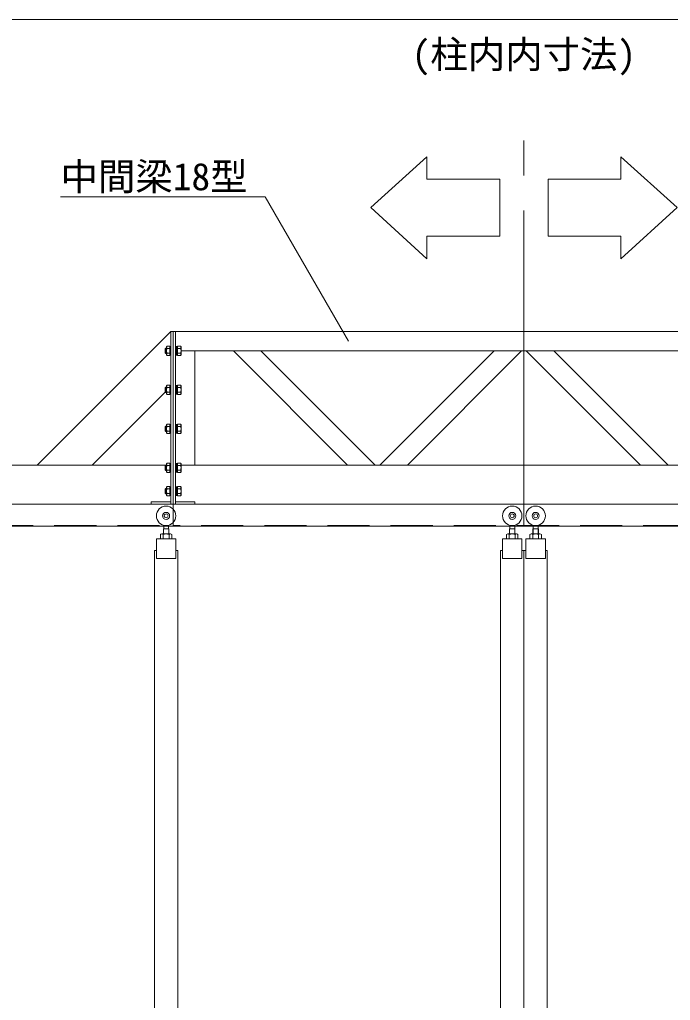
# Model space of a CAD drawing. Units: millimetres, scale not verified. Extents: x -10062 to 10062, y -16938 to 16938.
# Drawn here: x -4656 to -2987, y 9351 to 11868 of the extents above; entities that cross this region are included whole.
import ezdxf
from ezdxf.enums import TextEntityAlignment as Align

# ---------------------------------------------------------------- set-up
doc = ezdxf.new("R2010")
doc.units = ezdxf.units.MM
doc.header["$LTSCALE"] = 90
doc.linetypes.add('CHAIN2', pattern=[12, 9, -1, 1, -1])
doc.linetypes.add('DASHED1', pattern=[1.8, 1.2, -0.6])
for name, color, linetype, lineweight in [('0-6_ﾎﾞﾙﾄ類', 134, 'Continuous', 18), ('0-C_寸法', 134, 'Continuous', 18), ('1-1_中央走行棒', 134, 'Continuous', 18), ('1-2_中央走行棒右', 134, 'Continuous', 18), ('1-3_中央走行棒左', 134, 'Continuous', 18), ('1-5_中間梁18', 134, 'Continuous', 18), ('1-6_通芯', 134, 'CHAIN2', 18), ('1-B_文字', 134, 'Continuous', 18), ('2-1_連結用梁36', 134, 'Continuous', 18)]:
    doc.layers.add(name, color=color, linetype=linetype, lineweight=lineweight)
doc.styles.add('ＭＳ ゴシック', font='')
doc.styles.get('ＭＳ ゴシック').set_extended_font_data('MS Gothic')

msp = doc.modelspace()

# ---------------------------------------------------------------- linework, layer by layer
at = {"layer": '0-6_ﾎﾞﾙﾄ類'}
for p, q in [((-4281.2, 11024.5), (-4283.2, 11022.5)), ((-4279.8, 11023.3), (-4282.4, 11023.3)), ((-4281.2, 11010.5), (-4281.2, 11024.5)), ((-4279.8, 11024.5), (-4281.2, 11024.5)), ((-4279.8, 11028), (-4278.18, 11029.63)), ((-4279.8, 11007), (-4279.8, 11028)), ((-4278.18, 11023.56), (-4270.8, 11023.56)), ((-4243.82, 11023.56), (-4251.2, 11023.56)), ((-4283.2, 11012.5), (-4283.2, 11022.5)), ((-4281.2, 11010.5), (-4283.2, 11012.5)), ((-4279.8, 11011.7), (-4282.4, 11011.7)), ((-4279.8, 11010.5), (-4281.2, 11010.5)), ((-4279.8, 11007), (-4278.18, 11005.38)), ((-4278.18, 11011.44), (-4270.8, 11011.44)), ((-4251.2, 11018.3), (-4254.2, 11017.5)), ((-4251.2, 11017.5), (-4254.2, 11016.69)), ((-4243.82, 11011.44), (-4251.2, 11011.44)), ((-4242.2, 11007), (-4243.82, 11005.38)), ((-4281.2, 10924.5), (-4283.2, 10922.5)), ((-4283.2, 10912.5), (-4283.2, 10922.5)), ((-4279.8, 10923.3), (-4282.4, 10923.3)), ((-4281.2, 10910.5), (-4281.2, 10924.5)), ((-4279.8, 10924.5), (-4281.2, 10924.5)), ((-4279.8, 10928), (-4278.18, 10929.63)), ((-4279.8, 10907), (-4279.8, 10928)), ((-4278.18, 10923.56), (-4270.8, 10923.56)), ((-4243.82, 10923.56), (-4251.2, 10923.56)), ((-4281.2, 10910.5), (-4283.2, 10912.5)), ((-4279.8, 10911.7), (-4282.4, 10911.7)), ((-4279.8, 10910.5), (-4281.2, 10910.5)), ((-4279.8, 10907), (-4278.18, 10905.37)), ((-4278.18, 10911.44), (-4270.8, 10911.44)), ((-4251.2, 10918.31), (-4254.2, 10917.5)), ((-4251.2, 10917.5), (-4254.2, 10916.69)), ((-4243.82, 10911.44), (-4251.2, 10911.44)), ((-4242.2, 10907), (-4243.82, 10905.37)), ((-4281.2, 10824.5), (-4283.2, 10822.5)), ((-4283.2, 10812.5), (-4283.2, 10822.5)), ((-4279.8, 10823.3), (-4282.4, 10823.3)), ((-4281.2, 10810.5), (-4281.2, 10824.5)), ((-4279.8, 10824.5), (-4281.2, 10824.5)), ((-4279.8, 10828), (-4278.18, 10829.63)), ((-4279.8, 10807), (-4279.8, 10828)), ((-4278.18, 10823.56), (-4270.8, 10823.56)), ((-4243.82, 10823.56), (-4251.2, 10823.56)), ((-4281.2, 10810.5), (-4283.2, 10812.5)), ((-4279.8, 10811.7), (-4282.4, 10811.7)), ((-4279.8, 10810.5), (-4281.2, 10810.5)), ((-4279.8, 10807), (-4278.18, 10805.37)), ((-4278.18, 10811.44), (-4270.8, 10811.44)), ((-4251.2, 10818.31), (-4254.2, 10817.5)), ((-4251.2, 10817.5), (-4254.2, 10816.69)), ((-4243.82, 10811.44), (-4251.2, 10811.44)), ((-4242.2, 10807), (-4243.82, 10805.37)), ((-4281.2, 10724.5), (-4283.2, 10722.5)), ((-4283.2, 10712.5), (-4283.2, 10722.5)), ((-4279.8, 10723.3), (-4282.4, 10723.3)), ((-4281.2, 10710.5), (-4281.2, 10724.5)), ((-4279.8, 10724.5), (-4281.2, 10724.5)), ((-4279.8, 10728), (-4278.18, 10729.62)), ((-4279.8, 10707), (-4279.8, 10728)), ((-4278.18, 10723.56), (-4270.8, 10723.56)), ((-4243.82, 10723.56), (-4251.2, 10723.56)), ((-4281.2, 10710.5), (-4283.2, 10712.5)), ((-4279.8, 10711.7), (-4282.4, 10711.7)), ((-4279.8, 10710.5), (-4281.2, 10710.5)), ((-4279.8, 10707), (-4278.18, 10705.37)), ((-4278.18, 10711.44), (-4270.8, 10711.44)), ((-4251.2, 10718.31), (-4254.2, 10717.5)), ((-4251.2, 10717.5), (-4254.2, 10716.7)), ((-4243.82, 10711.44), (-4251.2, 10711.44)), ((-4242.2, 10707), (-4243.82, 10705.37)), ((-4281.2, 10664.5), (-4283.2, 10662.5)), ((-4283.2, 10652.5), (-4283.2, 10662.5)), ((-4281.2, 10650.5), (-4283.2, 10652.5)), ((-4279.8, 10663.3), (-4282.4, 10663.3)), ((-4279.8, 10651.7), (-4282.4, 10651.7)), ((-4281.2, 10650.5), (-4281.2, 10664.5)), ((-4279.8, 10664.5), (-4281.2, 10664.5)), ((-4279.8, 10650.5), (-4281.2, 10650.5)), ((-4279.8, 10668), (-4278.18, 10669.63)), ((-4279.8, 10647), (-4279.8, 10668)), ((-4279.8, 10647), (-4278.18, 10645.38)), ((-4278.18, 10663.56), (-4270.8, 10663.56)), ((-4278.18, 10651.44), (-4270.8, 10651.44)), ((-4251.2, 10658.3), (-4254.2, 10657.5)), ((-4251.2, 10657.5), (-4254.2, 10656.69)), ((-4243.82, 10663.56), (-4251.2, 10663.56)), ((-4243.82, 10651.44), (-4251.2, 10651.44)), ((-4242.2, 10647), (-4243.82, 10645.38))]:
    msp.add_line(p, q, dxfattribs=at)
for points in [[(-4278.18, 11029.63), (-4270.8, 11029.63), (-4270.8, 11005.38), (-4278.18, 11005.38)], [(-4243.82, 11029.63), (-4251.2, 11029.63), (-4251.2, 11005.38), (-4243.82, 11005.38)], [(-4242.2, 11007), (-4242.2, 11028), (-4243.82, 11029.63)], [(-4278.18, 10929.63), (-4270.8, 10929.63), (-4270.8, 10905.37), (-4278.18, 10905.37)], [(-4243.82, 10929.63), (-4251.2, 10929.63), (-4251.2, 10905.37), (-4243.82, 10905.37)], [(-4242.2, 10907), (-4242.2, 10928), (-4243.82, 10929.63)], [(-4278.18, 10829.63), (-4270.8, 10829.63), (-4270.8, 10805.37), (-4278.18, 10805.37)], [(-4243.82, 10829.63), (-4251.2, 10829.63), (-4251.2, 10805.37), (-4243.82, 10805.37)], [(-4242.2, 10807), (-4242.2, 10828), (-4243.82, 10829.63)], [(-4278.18, 10729.62), (-4270.8, 10729.62), (-4270.8, 10705.37), (-4278.18, 10705.37)], [(-4243.82, 10729.62), (-4251.2, 10729.62), (-4251.2, 10705.37), (-4243.82, 10705.37)], [(-4242.2, 10707), (-4242.2, 10728), (-4243.82, 10729.62)], [(-4278.18, 10669.63), (-4270.8, 10669.63), (-4270.8, 10645.38), (-4278.18, 10645.38)], [(-4243.82, 10669.63), (-4251.2, 10669.63), (-4251.2, 10645.38), (-4243.82, 10645.38)], [(-4242.2, 10647), (-4242.2, 10668), (-4243.82, 10669.63)]]:
    msp.add_lwpolyline(points, dxfattribs=at)
for points in [[(-4270.8, 11006.5), (-4270.8, 11028.5), (-4268.5, 11028.5), (-4268.5, 11006.5)], [(-4254.2, 11028.5), (-4254.2, 11006.5), (-4256.5, 11006.5), (-4256.5, 11028.5)], [(-4254.2, 11028.85), (-4254.2, 11006.15), (-4251.2, 11006.15), (-4251.2, 11028.85)], [(-4270.8, 10906.5), (-4270.8, 10928.5), (-4268.5, 10928.5), (-4268.5, 10906.5)], [(-4254.2, 10928.5), (-4254.2, 10906.5), (-4256.5, 10906.5), (-4256.5, 10928.5)], [(-4254.2, 10928.85), (-4254.2, 10906.15), (-4251.2, 10906.15), (-4251.2, 10928.85)], [(-4270.8, 10806.5), (-4270.8, 10828.5), (-4268.5, 10828.5), (-4268.5, 10806.5)], [(-4254.2, 10828.5), (-4254.2, 10806.5), (-4256.5, 10806.5), (-4256.5, 10828.5)], [(-4254.2, 10828.85), (-4254.2, 10806.15), (-4251.2, 10806.15), (-4251.2, 10828.85)], [(-4270.8, 10706.5), (-4270.8, 10728.5), (-4268.5, 10728.5), (-4268.5, 10706.5)], [(-4254.2, 10728.5), (-4254.2, 10706.5), (-4256.5, 10706.5), (-4256.5, 10728.5)], [(-4254.2, 10728.85), (-4254.2, 10706.15), (-4251.2, 10706.15), (-4251.2, 10728.85)], [(-4270.8, 10646.5), (-4270.8, 10668.5), (-4268.5, 10668.5), (-4268.5, 10646.5)], [(-4254.2, 10668.5), (-4254.2, 10646.5), (-4256.5, 10646.5), (-4256.5, 10668.5)], [(-4254.2, 10668.85), (-4254.2, 10646.15), (-4251.2, 10646.15), (-4251.2, 10668.85)]]:
    msp.add_lwpolyline(points, close=True, dxfattribs=at)
for centre, radius, start, end in [((-4267.67, 11017.5), 12.12, 150, 210), ((-4275.14, 11026.59), 4.28, 135, 225), ((-4246.86, 11026.59), 4.28, 315, 45), ((-4254.33, 11017.5), 12.12, 330, 30), ((-4275.14, 11008.4), 4.28, 135, 225), ((-4246.86, 11008.4), 4.28, 315, 45), ((-4267.67, 10917.5), 12.12, 150, 210), ((-4275.14, 10926.59), 4.28, 135, 225), ((-4246.86, 10926.59), 4.28, 315, 45), ((-4254.33, 10917.5), 12.12, 330, 30), ((-4275.14, 10908.4), 4.28, 135, 225), ((-4246.86, 10908.4), 4.28, 315, 45), ((-4267.67, 10817.5), 12.12, 150, 210), ((-4275.14, 10826.6), 4.28, 135, 225), ((-4246.86, 10826.6), 4.28, 315, 45), ((-4254.33, 10817.5), 12.12, 330, 30), ((-4275.14, 10808.41), 4.28, 135, 225), ((-4246.86, 10808.41), 4.28, 315, 45), ((-4267.67, 10717.5), 12.12, 150, 210), ((-4275.14, 10726.6), 4.28, 135, 225), ((-4246.86, 10726.6), 4.28, 315, 45), ((-4254.33, 10717.5), 12.12, 330, 30), ((-4275.14, 10708.41), 4.28, 135, 225), ((-4246.86, 10708.41), 4.28, 315, 45), ((-4267.67, 10657.5), 12.12, 150, 210), ((-4275.14, 10666.59), 4.28, 135, 225), ((-4275.14, 10648.4), 4.28, 135, 225), ((-4246.86, 10666.59), 4.28, 315, 45), ((-4254.33, 10657.5), 12.12, 330, 30), ((-4246.86, 10648.4), 4.28, 315, 45)]:
    msp.add_arc(centre, radius, start, end, dxfattribs=at)
at = {"layer": '0-C_寸法'}
msp.add_line((-7807.5, 11867.5), (1082.5, 11867.5), dxfattribs=at)
at = {"layer": '1-1_中央走行棒'}
for p, q in [((-4291.62, 10548.06), (-4269.38, 10548.06)), ((-4291.62, 10548.06), (-4288, 10548.06)), ((-4288.44, 10548.06), (-4288.44, 10548.1)), ((-4288, 10546.06), (-4288, 10535.06)), ((-4287.2, 10548.06), (-4287.2, 10561.1)), ((-4286.75, 10561.1), (-4286.75, 10569.9)), ((-4274.25, 10561.1), (-4274.25, 10569.9)), ((-4273.8, 10548.06), (-4273.8, 10561.1)), ((-4273, 10548.06), (-4269.38, 10548.06)), ((-4273, 10546.06), (-4273, 10535.06)), ((-4272.56, 10548.06), (-4272.56, 10548.1))]:
    msp.add_line(p, q, dxfattribs=at)
for points in [[(-4265.75, 10546.06), (-4265.75, 10535.06), (-4295.25, 10535.06), (-4295.25, 10546.06)], [(-4288.44, 10548.1), (-4287.5, 10548.1), (-4287.5, 10561.1), (-4280.5, 10561.1)], [(-4272.56, 10548.1), (-4273.5, 10548.1), (-4273.5, 10561.1), (-4280.5, 10561.1)], [(-4305.5, 10505.06), (-4310.5, 10505.06), (-4310.5, 9173.06)], [(-4250.5, 9173.06), (-4250.5, 10505.06), (-4255.5, 10505.06)]]:
    msp.add_lwpolyline(points, dxfattribs=at)
msp.add_lwpolyline([(-4305.5, 10485.06), (-4255.5, 10485.06), (-4255.5, 10535.06), (-4305.5, 10535.06)], close=True, dxfattribs=at)
for radius in [25, 9, 5]:
    msp.add_circle((-4280.5, 10594.1), radius, dxfattribs=at)
for centre, radius, start, end in [((-4291.62, 10543.78), 4.28, 32.227, 147.773), ((-4280.5, 10533), 15.07, 60.137, 119.863), ((-4269.38, 10543.78), 4.28, 32.227, 147.773)]:
    msp.add_arc(centre, radius, start, end, dxfattribs=at)
at = {"layer": '1-2_中央走行棒右'}
for p, q in [((-3343.63, 10548.06), (-3321.38, 10548.06)), ((-3343.63, 10548.06), (-3340, 10548.06)), ((-3340.44, 10548.06), (-3340.44, 10548.1)), ((-3340, 10546.06), (-3340, 10535.06)), ((-3339.2, 10548.06), (-3339.2, 10561.1)), ((-3338.75, 10561.1), (-3338.75, 10569.9)), ((-3326.25, 10561.1), (-3326.25, 10569.9)), ((-3325.8, 10548.06), (-3325.8, 10561.1)), ((-3325, 10548.06), (-3321.38, 10548.06)), ((-3325, 10546.06), (-3325, 10535.06)), ((-3324.56, 10548.06), (-3324.56, 10548.1))]:
    msp.add_line(p, q, dxfattribs=at)
for points in [[(-3317.75, 10546.06), (-3317.75, 10535.06), (-3347.25, 10535.06), (-3347.25, 10546.06)], [(-3340.44, 10548.1), (-3339.5, 10548.1), (-3339.5, 10561.1), (-3332.5, 10561.1)], [(-3324.56, 10548.1), (-3325.5, 10548.1), (-3325.5, 10561.1), (-3332.5, 10561.1)], [(-3357.5, 10505.06), (-3362.5, 10505.06), (-3362.5, 9085.06)], [(-3302.5, 9173.06), (-3302.5, 10505.06), (-3307.5, 10505.06)]]:
    msp.add_lwpolyline(points, dxfattribs=at)
msp.add_lwpolyline([(-3357.5, 10485.06), (-3307.5, 10485.06), (-3307.5, 10535.06), (-3357.5, 10535.06)], close=True, dxfattribs=at)
for radius in [25, 9, 5]:
    msp.add_circle((-3332.5, 10594.1), radius, dxfattribs=at)
for centre, radius, start, end in [((-3343.63, 10543.78), 4.28, 32.227, 147.773), ((-3332.5, 10533), 15.07, 60.137, 119.863), ((-3321.38, 10543.78), 4.28, 32.227, 147.773)]:
    msp.add_arc(centre, radius, start, end, dxfattribs=at)
at = {"layer": '1-3_中央走行棒左'}
for p, q in [((-3403.63, 10548.06), (-3381.37, 10548.06)), ((-3403.63, 10548.06), (-3400, 10548.06)), ((-3400.43, 10548.06), (-3400.43, 10548.1)), ((-3400, 10546.06), (-3400, 10535.06)), ((-3399.2, 10548.06), (-3399.2, 10561.1)), ((-3398.75, 10561.1), (-3398.75, 10569.9)), ((-3386.25, 10561.1), (-3386.25, 10569.9)), ((-3385.8, 10548.06), (-3385.8, 10561.1)), ((-3385, 10548.06), (-3381.37, 10548.06)), ((-3385, 10546.06), (-3385, 10535.06)), ((-3384.56, 10548.06), (-3384.56, 10548.1))]:
    msp.add_line(p, q, dxfattribs=at)
for points in [[(-3377.75, 10546.06), (-3377.75, 10535.06), (-3407.25, 10535.06), (-3407.25, 10546.06)], [(-3400.43, 10548.1), (-3399.5, 10548.1), (-3399.5, 10561.1), (-3392.5, 10561.1)], [(-3384.56, 10548.1), (-3385.5, 10548.1), (-3385.5, 10561.1), (-3392.5, 10561.1)], [(-3417.5, 10505.06), (-3422.5, 10505.06), (-3422.5, 9173.06)], [(-3362.5, 9085.06), (-3362.5, 10505.06), (-3367.5, 10505.06)]]:
    msp.add_lwpolyline(points, dxfattribs=at)
msp.add_lwpolyline([(-3417.5, 10485.06), (-3367.5, 10485.06), (-3367.5, 10535.06), (-3417.5, 10535.06)], close=True, dxfattribs=at)
for radius in [25, 9, 5]:
    msp.add_circle((-3392.5, 10594.1), radius, dxfattribs=at)
for centre, radius, start, end in [((-3403.63, 10543.78), 4.28, 32.227, 147.773), ((-3392.5, 10533), 15.07, 60.137, 119.863), ((-3381.37, 10543.78), 4.28, 32.227, 147.773)]:
    msp.add_arc(centre, radius, start, end, dxfattribs=at)
at = {"layer": '1-5_中間梁18'}
for p, q in [((-4256.5, 11017.5), (-4256.5, 10724.5)), ((-4242.2, 11017.5), (-2483.2, 11017.5)), ((-2479.8, 10724.5), (-4242.2, 10724.5))]:
    msp.add_line(p, q, dxfattribs=at)
at = {"layer": '1-5_中間梁18', "linetype": 'DASHED1'}
msp.add_line((-2462.5, 10569.1), (-4262.5, 10569.1), dxfattribs=at)
at = {"layer": '1-5_中間梁18'}
for points in [[(-4262.5, 10624.5), (-4256.5, 10624.5), (-4256.5, 11067.5), (-4262.5, 11067.5)], [(-4037.21, 11017.5), (-4107.92, 11017.5), (-3814.92, 10724.5), (-3744.21, 10724.5)], [(-3439.22, 11017.5), (-3368.5, 11017.5), (-3661.5, 10724.5), (-3732.21, 10724.5)], [(-3285.79, 11017.5), (-3356.5, 11017.5), (-3063.5, 10724.5), (-2992.79, 10724.5)], [(-4262.5, 10567.5), (-2462.5, 10567.5), (-2462.5, 10624.5), (-4262.5, 10624.5)], [(-4206.5, 10624.5), (-4206.5, 10630.5), (-4256.5, 10630.5), (-4256.5, 10624.5)]]:
    msp.add_lwpolyline(points, close=True, dxfattribs=at)
for points in [[(-2468.5, 11017.5), (-2468.5, 11067.5), (-4256.5, 11067.5), (-4256.5, 11017.5)], [(-4242.2, 10724.5), (-4206.5, 10724.5), (-4206.5, 11017.5), (-4242.2, 11017.5)], [(-4256.5, 10724.5), (-4256.5, 10624.5), (-2468.5, 10624.5), (-2468.5, 10724.5)]]:
    msp.add_lwpolyline(points, dxfattribs=at)
at = {"layer": '1-6_通芯'}
msp.add_line((-3362.5, 10567.5), (-3362.5, 11595.07), dxfattribs=at)
at = {"layer": '1-B_文字'}
msp.add_line((-4551.3, 11412.5), (-4026.8, 11412.5), dxfattribs=at)
for points in [[(-3755.66, 11384.96), (-3611.25, 11515.73), (-3611.25, 11457.83), (-3424.61, 11457.83), (-3424.61, 11311.81), (-3611.25, 11311.81), (-3611.25, 11253.91)], [(-2969.33, 11384.96), (-3113.75, 11515.73), (-3113.75, 11457.83), (-3300.39, 11457.83), (-3300.39, 11311.81), (-3113.75, 11311.81), (-3113.75, 11253.91)]]:
    msp.add_lwpolyline(points, close=True, dxfattribs=at)
msp.add_lwpolyline([(-3812.6, 11042.5), (-4026.22, 11412.5), (-4026.58, 11412.5)], dxfattribs=at)
at = {"layer": '2-1_連結用梁36', "linetype": 'DASHED1'}
msp.add_line((-7807.5, 10569.1), (-4262.5, 10569.1), dxfattribs=at)
at = {"layer": '2-1_連結用梁36'}
for points in [[(-4268.5, 10926.08), (-4268.5, 11067.5), (-4611.45, 10724.55), (-4470.02, 10724.55), (-4282.64, 10911.94)], [(-7962.5, 10624.5), (-7962.5, 10724.5), (-4281.2, 10724.5)], [(-4268.5, 10724.5), (-4268.5, 10624.5), (-7562.5, 10624.5)], [(-7562.5, 10624.5), (-4262.5, 10624.5), (-4262.5, 10567.5), (-7619.5, 10567.5)]]:
    msp.add_lwpolyline(points, dxfattribs=at)
for points in [[(-4262.5, 10624.5), (-4268.5, 10624.5), (-4268.5, 11067.5), (-4262.5, 11067.5)], [(-4318.5, 10624.5), (-4318.5, 10630.5), (-4268.5, 10630.5), (-4268.5, 10624.5)]]:
    msp.add_lwpolyline(points, close=True, dxfattribs=at)

# ---------------------------------------------------------------- texts
at = {"layer": '0-C_寸法', "style": 'ＭＳ ゴシック'}
msp.add_text('(柱内内寸法)', height=70.38, dxfattribs=at).set_placement((-3650.5, 11721.9), align=Align.BOTTOM_LEFT)
at = {"layer": '1-B_文字', "style": 'ＭＳ ゴシック'}
msp.add_text('中間梁18型', height=70.38, dxfattribs=at).set_placement((-4551.3, 11408.41), align=Align.BOTTOM_LEFT)

doc.saveas('drawing.dxf')
